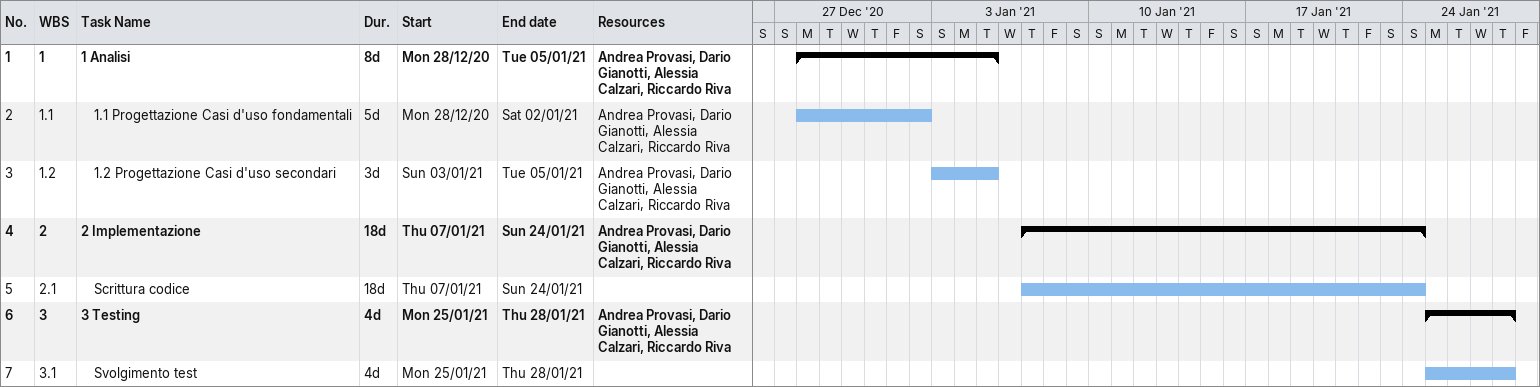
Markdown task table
| ID | WBS | Task | Duration | Start | Finish | Resources |
|---|---|---|---|---|---|---|
| 1 | 1 | **1 Analisi** | 8d | 2020-12-28 | 2021-01-05 | Andrea Provasi, Dario Gianotti, Alessia Calzari, Riccardo Riva |
| 2 | 1.1 | 1.1 Progettazione Casi d'uso fondamentali | 5d | 2020-12-28 | 2021-01-02 | Andrea Provasi, Dario Gianotti, Alessia Calzari, Riccardo Riva |
| 3 | 1.2 | 1.2 Progettazione Casi d'uso secondari | 3d | 2021-01-03 | 2021-01-05 | Andrea Provasi, Dario Gianotti, Alessia Calzari, Riccardo Riva |
| 4 | 2 | **2 Implementazione** | 18d | 2021-01-07 | 2021-01-24 | Andrea Provasi, Dario Gianotti, Alessia Calzari, Riccardo Riva |
| 5 | 2.1 | Scrittura codice | 18d | 2021-01-07 | 2021-01-24 |  |
| 6 | 3 | **3 Testing** | 4d | 2021-01-25 | 2021-01-28 | Andrea Provasi, Dario Gianotti, Alessia Calzari, Riccardo Riva |
| 7 | 3.1 | Svolgimento test | 4d | 2021-01-25 | 2021-01-28 |  |
